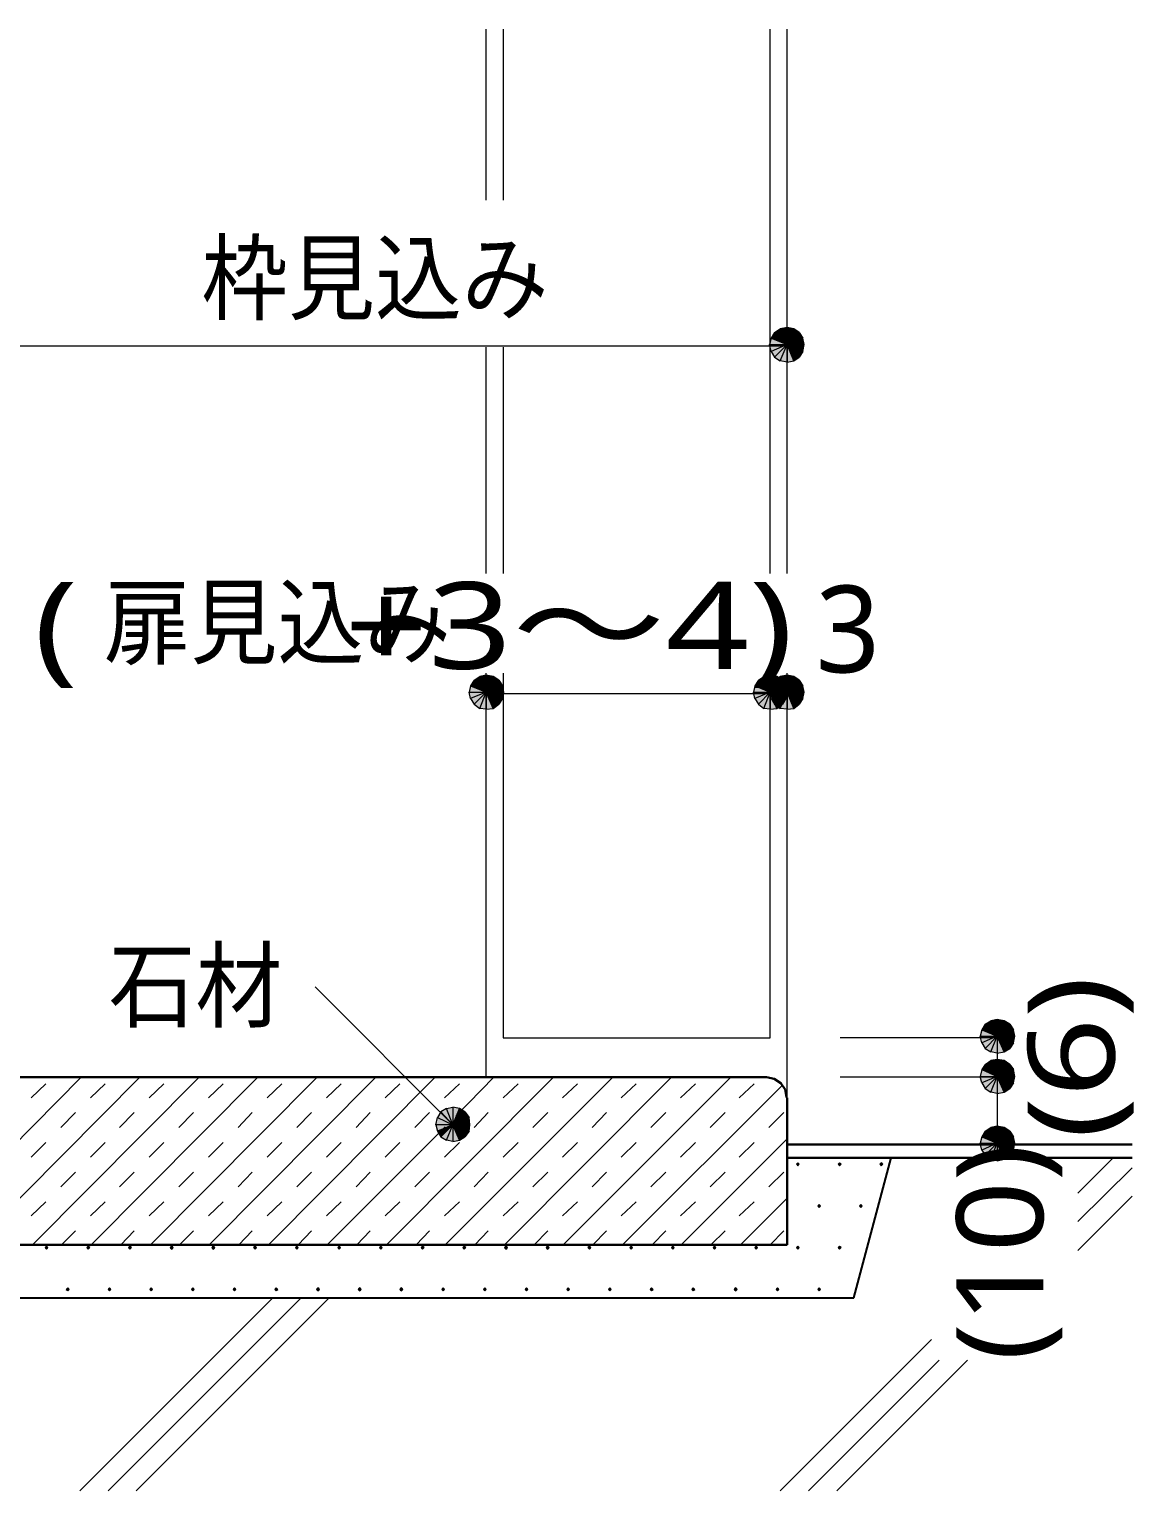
# Model space of a CAD drawing. Header units: millimetres. Extents: x 0 to 420, y 0 to 297.
# Drawn here: x 234.14 to 267.21, y 86.8 to 130.58 of the extents above; entities that cross this region are included whole.
import ezdxf
from ezdxf.enums import TextEntityAlignment as Align

# ---------------------------------------------------------------- set-up
doc = ezdxf.new("R2010")
doc.units = ezdxf.units.MM
doc.styles.add('kst32b', font='NotoSansJP-Variable.ttf')

msp = doc.modelspace()

# ---------------------------------------------------------------- hatches: boundary and pattern name
h = msp.add_hatch(color=7)
h.paths.add_polyline_path([(256.35, 121.327), (256.307, 121.137), (256.836, 121.137), (256.35, 121.327)])
h.paths.add_polyline_path([(256.307, 121.137), (256.836, 121.137), (256.35, 120.925), (256.307, 121.137)])
h.paths.add_polyline_path([(256.836, 121.137), (256.35, 120.925), (256.455, 120.756), (256.836, 121.137)])
h = msp.add_hatch(color=7)
h.paths.add_polyline_path([(256.836, 121.645), (256.625, 121.602), (256.836, 121.137), (256.836, 121.645)])
h.paths.add_polyline_path([(256.625, 121.602), (256.836, 121.137), (256.455, 121.497), (256.625, 121.602)])
h.paths.add_polyline_path([(256.836, 121.137), (256.455, 121.497), (256.35, 121.327), (256.836, 121.137)])
for points in [[(257.027, 121.602), (256.836, 121.645), (256.836, 121.137), (257.027, 121.602)], [(248.031, 111.188), (247.819, 111.231), (247.819, 110.723), (248.031, 111.188)], [(256.519, 111.188), (256.328, 111.231), (256.328, 110.723), (256.519, 111.188)], [(257.027, 111.188), (256.836, 111.231), (256.836, 110.723), (257.027, 111.188)], [(263.335, 100.88), (263.123, 100.923), (263.123, 100.415), (263.335, 100.88)], [(263.335, 99.695), (263.123, 99.716), (263.123, 99.208), (263.335, 99.695)], [(246.359, 97.578), (246.465, 97.409), (246.825, 97.769), (246.359, 97.578)], [(263.335, 97.684), (263.123, 97.727), (263.123, 97.218), (263.335, 97.684)], [(257.154, 96.626), (257.133, 96.605), (257.112, 96.584), (257.133, 96.562), (257.154, 96.541), (257.175, 96.562), (257.196, 96.584), (257.175, 96.605), (257.154, 96.626)], [(258.403, 96.626), (258.382, 96.605), (258.36, 96.584), (258.382, 96.562), (258.403, 96.541), (258.424, 96.562), (258.445, 96.584), (258.424, 96.605), (258.403, 96.626)], [(259.652, 96.626), (259.63, 96.605), (259.609, 96.584), (259.63, 96.562), (259.652, 96.541), (259.673, 96.562), (259.694, 96.584), (259.673, 96.605), (259.652, 96.626)], [(257.789, 95.377), (257.768, 95.356), (257.746, 95.335), (257.768, 95.313), (257.789, 95.292), (257.81, 95.313), (257.831, 95.335), (257.81, 95.356), (257.789, 95.377)], [(259.038, 95.377), (259.016, 95.356), (258.995, 95.335), (259.016, 95.313), (259.038, 95.292), (259.059, 95.313), (259.08, 95.335), (259.059, 95.356), (259.038, 95.377)], [(234.654, 94.128), (234.633, 94.107), (234.611, 94.086), (234.633, 94.065), (234.654, 94.043), (234.675, 94.065), (234.696, 94.086), (234.675, 94.107), (234.654, 94.128)], [(235.903, 94.128), (235.881, 94.107), (235.86, 94.086), (235.881, 94.065), (235.903, 94.043), (235.924, 94.065), (235.945, 94.086), (235.924, 94.107), (235.903, 94.128)], [(237.151, 94.128), (237.13, 94.107), (237.109, 94.086), (237.13, 94.065), (237.151, 94.043), (237.172, 94.065), (237.194, 94.086), (237.172, 94.107), (237.151, 94.128)], [(238.4, 94.128), (238.379, 94.107), (238.358, 94.086), (238.379, 94.065), (238.4, 94.043), (238.421, 94.065), (238.443, 94.086), (238.421, 94.107), (238.4, 94.128)], [(239.649, 94.128), (239.628, 94.107), (239.607, 94.086), (239.628, 94.065), (239.649, 94.043), (239.67, 94.065), (239.691, 94.086), (239.67, 94.107), (239.649, 94.128)], [(240.898, 94.128), (240.877, 94.107), (240.855, 94.086), (240.877, 94.065), (240.898, 94.043), (240.919, 94.065), (240.94, 94.086), (240.919, 94.107), (240.898, 94.128)], [(242.147, 94.128), (242.125, 94.107), (242.104, 94.086), (242.125, 94.065), (242.147, 94.043), (242.168, 94.065), (242.189, 94.086), (242.168, 94.107), (242.147, 94.128)], [(243.417, 94.128), (243.396, 94.107), (243.374, 94.086), (243.396, 94.065), (243.417, 94.043), (243.438, 94.065), (243.459, 94.086), (243.438, 94.107), (243.417, 94.128)], [(244.666, 94.128), (244.644, 94.107), (244.623, 94.086), (244.644, 94.065), (244.666, 94.043), (244.687, 94.065), (244.708, 94.086), (244.687, 94.107), (244.666, 94.128)], [(245.914, 94.128), (245.893, 94.107), (245.872, 94.086), (245.893, 94.065), (245.914, 94.043), (245.936, 94.065), (245.957, 94.086), (245.936, 94.107), (245.914, 94.128)], [(247.163, 94.128), (247.142, 94.107), (247.121, 94.086), (247.142, 94.065), (247.163, 94.043), (247.184, 94.065), (247.205, 94.086), (247.184, 94.107), (247.163, 94.128)], [(248.412, 94.128), (248.391, 94.107), (248.37, 94.086), (248.391, 94.065), (248.412, 94.043), (248.433, 94.065), (248.454, 94.086), (248.433, 94.107), (248.412, 94.128)], [(249.661, 94.128), (249.64, 94.107), (249.619, 94.086), (249.64, 94.065), (249.661, 94.043), (249.682, 94.065), (249.703, 94.086), (249.682, 94.107), (249.661, 94.128)], [(250.91, 94.128), (250.889, 94.107), (250.867, 94.086), (250.889, 94.065), (250.91, 94.043), (250.931, 94.065), (250.952, 94.086), (250.931, 94.107), (250.91, 94.128)], [(252.159, 94.128), (252.137, 94.107), (252.116, 94.086), (252.137, 94.065), (252.159, 94.043), (252.18, 94.065), (252.201, 94.086), (252.18, 94.107), (252.159, 94.128)], [(253.407, 94.128), (253.386, 94.107), (253.365, 94.086), (253.386, 94.065), (253.407, 94.043), (253.429, 94.065), (253.45, 94.086), (253.429, 94.107), (253.407, 94.128)], [(254.656, 94.128), (254.635, 94.107), (254.614, 94.086), (254.635, 94.065), (254.656, 94.043), (254.677, 94.065), (254.698, 94.086), (254.677, 94.107), (254.656, 94.128)], [(255.905, 94.128), (255.884, 94.107), (255.863, 94.086), (255.884, 94.065), (255.905, 94.043), (255.926, 94.065), (255.947, 94.086), (255.926, 94.107), (255.905, 94.128)], [(257.154, 94.128), (257.133, 94.107), (257.112, 94.086), (257.133, 94.065), (257.154, 94.043), (257.175, 94.065), (257.196, 94.086), (257.175, 94.107), (257.154, 94.128)], [(258.403, 94.128), (258.382, 94.107), (258.36, 94.086), (258.382, 94.065), (258.403, 94.043), (258.424, 94.065), (258.445, 94.086), (258.424, 94.107), (258.403, 94.128)], [(235.289, 92.879), (235.268, 92.858), (235.246, 92.837), (235.268, 92.816), (235.289, 92.795), (235.31, 92.816), (235.331, 92.837), (235.31, 92.858), (235.289, 92.879)], [(236.537, 92.879), (236.516, 92.858), (236.495, 92.837), (236.516, 92.816), (236.537, 92.795), (236.559, 92.816), (236.58, 92.837), (236.559, 92.858), (236.537, 92.879)], [(237.786, 92.879), (237.765, 92.858), (237.744, 92.837), (237.765, 92.816), (237.786, 92.795), (237.808, 92.816), (237.829, 92.837), (237.808, 92.858), (237.786, 92.879)], [(239.035, 92.879), (239.014, 92.858), (238.993, 92.837), (239.014, 92.816), (239.035, 92.795), (239.056, 92.816), (239.078, 92.837), (239.056, 92.858), (239.035, 92.879)], [(240.284, 92.879), (240.263, 92.858), (240.242, 92.837), (240.263, 92.816), (240.284, 92.795), (240.305, 92.816), (240.326, 92.837), (240.305, 92.858), (240.284, 92.879)], [(241.533, 92.879), (241.512, 92.858), (241.491, 92.837), (241.512, 92.816), (241.533, 92.795), (241.554, 92.816), (241.575, 92.837), (241.554, 92.858), (241.533, 92.879)], [(242.782, 92.879), (242.761, 92.858), (242.739, 92.837), (242.761, 92.816), (242.782, 92.795), (242.803, 92.816), (242.824, 92.837), (242.803, 92.858), (242.782, 92.879)], [(244.03, 92.879), (244.009, 92.858), (243.988, 92.837), (244.009, 92.816), (244.03, 92.795), (244.052, 92.816), (244.073, 92.837), (244.052, 92.858), (244.03, 92.879)], [(245.279, 92.879), (245.258, 92.858), (245.237, 92.837), (245.258, 92.816), (245.279, 92.795), (245.3, 92.816), (245.322, 92.837), (245.3, 92.858), (245.279, 92.879)], [(246.528, 92.879), (246.507, 92.858), (246.486, 92.837), (246.507, 92.816), (246.528, 92.795), (246.549, 92.816), (246.571, 92.837), (246.549, 92.858), (246.528, 92.879)], [(247.777, 92.879), (247.756, 92.858), (247.735, 92.837), (247.756, 92.816), (247.777, 92.795), (247.798, 92.816), (247.819, 92.837), (247.798, 92.858), (247.777, 92.879)], [(249.026, 92.879), (249.005, 92.858), (248.984, 92.837), (249.005, 92.816), (249.026, 92.795), (249.047, 92.816), (249.068, 92.837), (249.047, 92.858), (249.026, 92.879)], [(250.275, 92.879), (250.254, 92.858), (250.232, 92.837), (250.254, 92.816), (250.275, 92.795), (250.296, 92.816), (250.317, 92.837), (250.296, 92.858), (250.275, 92.879)], [(251.523, 92.879), (251.502, 92.858), (251.481, 92.837), (251.502, 92.816), (251.523, 92.795), (251.545, 92.816), (251.566, 92.837), (251.545, 92.858), (251.523, 92.879)], [(252.772, 92.879), (252.751, 92.858), (252.73, 92.837), (252.751, 92.816), (252.772, 92.795), (252.794, 92.816), (252.815, 92.837), (252.794, 92.858), (252.772, 92.879)], [(254.021, 92.879), (254, 92.858), (253.979, 92.837), (254, 92.816), (254.021, 92.795), (254.042, 92.816), (254.064, 92.837), (254.042, 92.858), (254.021, 92.879)], [(255.291, 92.879), (255.27, 92.858), (255.249, 92.837), (255.27, 92.816), (255.291, 92.795), (255.312, 92.816), (255.334, 92.837), (255.312, 92.858), (255.291, 92.879)], [(256.54, 92.879), (256.519, 92.858), (256.498, 92.837), (256.519, 92.816), (256.54, 92.795), (256.561, 92.816), (256.582, 92.837), (256.561, 92.858), (256.54, 92.879)], [(257.789, 92.879), (257.768, 92.858), (257.746, 92.837), (257.768, 92.816), (257.789, 92.795), (257.81, 92.816), (257.831, 92.837), (257.81, 92.858), (257.789, 92.879)]]:
    msp.add_hatch(color=7).paths.add_polyline_path(points)
h = msp.add_hatch(color=7)
h.paths.add_polyline_path([(257.344, 121.137), (257.302, 121.327), (256.836, 121.137), (257.344, 121.137)])
h.paths.add_polyline_path([(257.302, 121.327), (256.836, 121.137), (257.196, 121.497), (257.302, 121.327)])
h.paths.add_polyline_path([(256.836, 121.137), (257.196, 121.497), (257.027, 121.602), (256.836, 121.137)])
h = msp.add_hatch(color=7)
h.paths.add_polyline_path([(256.455, 120.756), (256.625, 120.65), (256.836, 121.137), (256.455, 120.756)])
h.paths.add_polyline_path([(256.625, 120.65), (256.836, 121.137), (256.836, 120.608), (256.625, 120.65)])
h.paths.add_polyline_path([(256.836, 121.137), (256.836, 120.608), (257.027, 120.65), (256.836, 121.137)])
h = msp.add_hatch(color=7)
h.paths.add_polyline_path([(257.027, 120.65), (257.196, 120.756), (256.836, 121.137), (257.027, 120.65)])
h.paths.add_polyline_path([(257.196, 120.756), (256.836, 121.137), (257.302, 120.925), (257.196, 120.756)])
h.paths.add_polyline_path([(256.836, 121.137), (257.302, 120.925), (257.344, 121.137), (256.836, 121.137)])
h = msp.add_hatch(color=7)
h.paths.add_polyline_path([(247.819, 111.231), (247.629, 111.188), (247.819, 110.723), (247.819, 111.231)])
h.paths.add_polyline_path([(247.629, 111.188), (247.819, 110.723), (247.46, 111.083), (247.629, 111.188)])
h.paths.add_polyline_path([(247.819, 110.723), (247.46, 111.083), (247.354, 110.913), (247.819, 110.723)])
h = msp.add_hatch(color=7)
h.paths.add_polyline_path([(248.348, 110.723), (248.306, 110.913), (247.819, 110.723), (248.348, 110.723)])
h.paths.add_polyline_path([(248.306, 110.913), (247.819, 110.723), (248.2, 111.083), (248.306, 110.913)])
h.paths.add_polyline_path([(247.819, 110.723), (248.2, 111.083), (248.031, 111.188), (247.819, 110.723)])
h = msp.add_hatch(color=7)
h.paths.add_polyline_path([(256.328, 111.231), (256.138, 111.188), (256.328, 110.723), (256.328, 111.231)])
h.paths.add_polyline_path([(256.138, 111.188), (256.328, 110.723), (255.969, 111.083), (256.138, 111.188)])
h.paths.add_polyline_path([(256.328, 110.723), (255.969, 111.083), (255.863, 110.913), (256.328, 110.723)])
h = msp.add_hatch(color=7)
h.paths.add_polyline_path([(256.836, 110.723), (256.794, 110.913), (256.328, 110.723), (256.836, 110.723)])
h.paths.add_polyline_path([(256.794, 110.913), (256.328, 110.723), (256.688, 111.083), (256.794, 110.913)])
h.paths.add_polyline_path([(256.328, 110.723), (256.688, 111.083), (256.519, 111.188), (256.328, 110.723)])
h = msp.add_hatch(color=7)
h.paths.add_polyline_path([(256.836, 111.231), (256.625, 111.188), (256.836, 110.723), (256.836, 111.231)])
h.paths.add_polyline_path([(256.625, 111.188), (256.836, 110.723), (256.455, 111.083), (256.625, 111.188)])
h.paths.add_polyline_path([(256.836, 110.723), (256.455, 111.083), (256.35, 110.913), (256.836, 110.723)])
h = msp.add_hatch(color=7)
h.paths.add_polyline_path([(257.344, 110.723), (257.302, 110.913), (256.836, 110.723), (257.344, 110.723)])
h.paths.add_polyline_path([(257.302, 110.913), (256.836, 110.723), (257.196, 111.083), (257.302, 110.913)])
h.paths.add_polyline_path([(256.836, 110.723), (257.196, 111.083), (257.027, 111.188), (256.836, 110.723)])
h = msp.add_hatch(color=7)
h.paths.add_polyline_path([(247.354, 110.913), (247.311, 110.723), (247.819, 110.723), (247.354, 110.913)])
h.paths.add_polyline_path([(247.311, 110.723), (247.819, 110.723), (247.354, 110.532), (247.311, 110.723)])
h.paths.add_polyline_path([(247.819, 110.723), (247.354, 110.532), (247.46, 110.363), (247.819, 110.723)])
h = msp.add_hatch(color=7)
h.paths.add_polyline_path([(255.863, 110.913), (255.82, 110.723), (256.328, 110.723), (255.863, 110.913)])
h.paths.add_polyline_path([(255.82, 110.723), (256.328, 110.723), (255.863, 110.532), (255.82, 110.723)])
h.paths.add_polyline_path([(256.328, 110.723), (255.863, 110.532), (255.969, 110.363), (256.328, 110.723)])
h = msp.add_hatch(color=7)
h.paths.add_polyline_path([(256.35, 110.913), (256.307, 110.723), (256.836, 110.723), (256.35, 110.913)])
h.paths.add_polyline_path([(256.307, 110.723), (256.836, 110.723), (256.35, 110.532), (256.307, 110.723)])
h.paths.add_polyline_path([(256.836, 110.723), (256.35, 110.532), (256.455, 110.363), (256.836, 110.723)])
h = msp.add_hatch(color=7)
h.paths.add_polyline_path([(247.46, 110.363), (247.629, 110.236), (247.819, 110.723), (247.46, 110.363)])
h.paths.add_polyline_path([(247.629, 110.236), (247.819, 110.723), (247.819, 110.215), (247.629, 110.236)])
h.paths.add_polyline_path([(247.819, 110.723), (247.819, 110.215), (248.031, 110.236), (247.819, 110.723)])
h = msp.add_hatch(color=7)
h.paths.add_polyline_path([(248.031, 110.236), (248.2, 110.363), (247.819, 110.723), (248.031, 110.236)])
h.paths.add_polyline_path([(248.2, 110.363), (247.819, 110.723), (248.306, 110.532), (248.2, 110.363)])
h.paths.add_polyline_path([(247.819, 110.723), (248.306, 110.532), (248.348, 110.723), (247.819, 110.723)])
h = msp.add_hatch(color=7)
h.paths.add_polyline_path([(255.969, 110.363), (256.138, 110.236), (256.328, 110.723), (255.969, 110.363)])
h.paths.add_polyline_path([(256.138, 110.236), (256.328, 110.723), (256.328, 110.215), (256.138, 110.236)])
h.paths.add_polyline_path([(256.328, 110.723), (256.328, 110.215), (256.519, 110.236), (256.328, 110.723)])
h = msp.add_hatch(color=7)
h.paths.add_polyline_path([(256.519, 110.236), (256.688, 110.363), (256.328, 110.723), (256.519, 110.236)])
h.paths.add_polyline_path([(256.688, 110.363), (256.328, 110.723), (256.794, 110.532), (256.688, 110.363)])
h.paths.add_polyline_path([(256.328, 110.723), (256.794, 110.532), (256.836, 110.723), (256.328, 110.723)])
h = msp.add_hatch(color=7)
h.paths.add_polyline_path([(256.455, 110.363), (256.625, 110.236), (256.836, 110.723), (256.455, 110.363)])
h.paths.add_polyline_path([(256.625, 110.236), (256.836, 110.723), (256.836, 110.215), (256.625, 110.236)])
h.paths.add_polyline_path([(256.836, 110.723), (256.836, 110.215), (257.027, 110.236), (256.836, 110.723)])
h = msp.add_hatch(color=7)
h.paths.add_polyline_path([(257.027, 110.236), (257.196, 110.363), (256.836, 110.723), (257.027, 110.236)])
h.paths.add_polyline_path([(257.196, 110.363), (256.836, 110.723), (257.302, 110.532), (257.196, 110.363)])
h.paths.add_polyline_path([(256.836, 110.723), (257.302, 110.532), (257.344, 110.723), (256.836, 110.723)])
h = msp.add_hatch(color=7)
h.paths.add_polyline_path([(263.123, 100.923), (262.932, 100.88), (263.123, 100.415), (263.123, 100.923)])
h.paths.add_polyline_path([(262.932, 100.88), (263.123, 100.415), (262.763, 100.775), (262.932, 100.88)])
h.paths.add_polyline_path([(263.123, 100.415), (262.763, 100.775), (262.657, 100.605), (263.123, 100.415)])
h = msp.add_hatch(color=7)
h.paths.add_polyline_path([(263.652, 100.415), (263.61, 100.605), (263.123, 100.415), (263.652, 100.415)])
h.paths.add_polyline_path([(263.61, 100.605), (263.123, 100.415), (263.504, 100.775), (263.61, 100.605)])
h.paths.add_polyline_path([(263.123, 100.415), (263.504, 100.775), (263.335, 100.88), (263.123, 100.415)])
h = msp.add_hatch(color=7)
h.paths.add_polyline_path([(262.657, 100.605), (262.615, 100.415), (263.123, 100.415), (262.657, 100.605)])
h.paths.add_polyline_path([(262.615, 100.415), (263.123, 100.415), (262.657, 100.224), (262.615, 100.415)])
h.paths.add_polyline_path([(263.123, 100.415), (262.657, 100.224), (262.763, 100.055), (263.123, 100.415)])
h = msp.add_hatch(color=7)
h.paths.add_polyline_path([(262.763, 100.055), (262.932, 99.949), (263.123, 100.415), (262.763, 100.055)])
h.paths.add_polyline_path([(262.932, 99.949), (263.123, 100.415), (263.123, 99.907), (262.932, 99.949)])
h.paths.add_polyline_path([(263.123, 100.415), (263.123, 99.907), (263.335, 99.949), (263.123, 100.415)])
h = msp.add_hatch(color=7)
h.paths.add_polyline_path([(263.335, 99.949), (263.504, 100.055), (263.123, 100.415), (263.335, 99.949)])
h.paths.add_polyline_path([(263.504, 100.055), (263.123, 100.415), (263.61, 100.224), (263.504, 100.055)])
h.paths.add_polyline_path([(263.123, 100.415), (263.61, 100.224), (263.652, 100.415), (263.123, 100.415)])
h = msp.add_hatch(color=7)
h.paths.add_polyline_path([(262.657, 99.42), (262.615, 99.208), (263.123, 99.208), (262.657, 99.42)])
h.paths.add_polyline_path([(262.615, 99.208), (263.123, 99.208), (262.657, 99.018), (262.615, 99.208)])
h.paths.add_polyline_path([(263.123, 99.208), (262.657, 99.018), (262.763, 98.848), (263.123, 99.208)])
h = msp.add_hatch(color=7)
h.paths.add_polyline_path([(263.123, 99.716), (262.932, 99.695), (263.123, 99.208), (263.123, 99.716)])
h.paths.add_polyline_path([(262.932, 99.695), (263.123, 99.208), (262.763, 99.568), (262.932, 99.695)])
h.paths.add_polyline_path([(263.123, 99.208), (262.763, 99.568), (262.657, 99.42), (263.123, 99.208)])
h = msp.add_hatch(color=7)
h.paths.add_polyline_path([(263.652, 99.208), (263.61, 99.42), (263.123, 99.208), (263.652, 99.208)])
h.paths.add_polyline_path([(263.61, 99.42), (263.123, 99.208), (263.504, 99.568), (263.61, 99.42)])
h.paths.add_polyline_path([(263.123, 99.208), (263.504, 99.568), (263.335, 99.695), (263.123, 99.208)])
h = msp.add_hatch(color=7)
h.paths.add_polyline_path([(262.763, 98.848), (262.932, 98.743), (263.123, 99.208), (262.763, 98.848)])
h.paths.add_polyline_path([(262.932, 98.743), (263.123, 99.208), (263.123, 98.7), (262.932, 98.743)])
h.paths.add_polyline_path([(263.123, 99.208), (263.123, 98.7), (263.335, 98.743), (263.123, 99.208)])
h = msp.add_hatch(color=7)
h.paths.add_polyline_path([(263.335, 98.743), (263.504, 98.848), (263.123, 99.208), (263.335, 98.743)])
h.paths.add_polyline_path([(263.504, 98.848), (263.123, 99.208), (263.61, 99.018), (263.504, 98.848)])
h.paths.add_polyline_path([(263.123, 99.208), (263.61, 99.018), (263.652, 99.208), (263.123, 99.208)])
h = msp.add_hatch(color=7)
h.paths.add_polyline_path([(246.465, 98.15), (246.359, 97.98), (246.825, 97.769), (246.465, 98.15)])
h.paths.add_polyline_path([(246.359, 97.98), (246.825, 97.769), (246.316, 97.769), (246.359, 97.98)])
h.paths.add_polyline_path([(246.825, 97.769), (246.316, 97.769), (246.359, 97.578), (246.825, 97.769)])
h = msp.add_hatch(color=7)
h.paths.add_polyline_path([(247.015, 98.256), (246.825, 98.298), (246.825, 97.769), (247.015, 98.256)])
h.paths.add_polyline_path([(246.825, 98.298), (246.825, 97.769), (246.634, 98.256), (246.825, 98.298)])
h.paths.add_polyline_path([(246.825, 97.769), (246.634, 98.256), (246.465, 98.15), (246.825, 97.769)])
h = msp.add_hatch(color=7)
h.paths.add_polyline_path([(247.332, 97.769), (247.311, 97.98), (246.825, 97.769), (247.332, 97.769)])
h.paths.add_polyline_path([(247.311, 97.98), (246.825, 97.769), (247.184, 98.15), (247.311, 97.98)])
h.paths.add_polyline_path([(246.825, 97.769), (247.184, 98.15), (247.015, 98.256), (246.825, 97.769)])
h = msp.add_hatch(color=7)
h.paths.add_polyline_path([(246.465, 97.409), (246.634, 97.303), (246.825, 97.769), (246.465, 97.409)])
h.paths.add_polyline_path([(246.634, 97.303), (246.825, 97.769), (246.825, 97.261), (246.634, 97.303)])
h.paths.add_polyline_path([(246.825, 97.769), (246.825, 97.261), (247.015, 97.303), (246.825, 97.769)])
h = msp.add_hatch(color=7)
h.paths.add_polyline_path([(247.015, 97.303), (247.184, 97.409), (246.825, 97.769), (247.015, 97.303)])
h.paths.add_polyline_path([(247.184, 97.409), (246.825, 97.769), (247.311, 97.578), (247.184, 97.409)])
h.paths.add_polyline_path([(246.825, 97.769), (247.311, 97.578), (247.332, 97.769), (246.825, 97.769)])
h = msp.add_hatch(color=7)
h.paths.add_polyline_path([(263.123, 97.727), (262.932, 97.684), (263.123, 97.218), (263.123, 97.727)])
h.paths.add_polyline_path([(262.932, 97.684), (263.123, 97.218), (262.763, 97.578), (262.932, 97.684)])
h.paths.add_polyline_path([(263.123, 97.218), (262.763, 97.578), (262.657, 97.409), (263.123, 97.218)])
h = msp.add_hatch(color=7)
h.paths.add_polyline_path([(263.652, 97.218), (263.61, 97.409), (263.123, 97.218), (263.652, 97.218)])
h.paths.add_polyline_path([(263.61, 97.409), (263.123, 97.218), (263.504, 97.578), (263.61, 97.409)])
h.paths.add_polyline_path([(263.123, 97.218), (263.504, 97.578), (263.335, 97.684), (263.123, 97.218)])
h = msp.add_hatch(color=7)
h.paths.add_polyline_path([(262.657, 97.409), (262.615, 97.218), (263.123, 97.218), (262.657, 97.409)])
h.paths.add_polyline_path([(262.615, 97.218), (263.123, 97.218), (262.657, 97.007), (262.615, 97.218)])
h.paths.add_polyline_path([(263.123, 97.218), (262.657, 97.007), (262.763, 96.859), (263.123, 97.218)])
h = msp.add_hatch(color=7)
h.paths.add_polyline_path([(262.763, 96.859), (262.932, 96.732), (263.123, 97.218), (262.763, 96.859)])
h.paths.add_polyline_path([(262.932, 96.732), (263.123, 97.218), (263.123, 96.689), (262.932, 96.732)])
h.paths.add_polyline_path([(263.123, 97.218), (263.123, 96.689), (263.335, 96.732), (263.123, 97.218)])
h = msp.add_hatch(color=7)
h.paths.add_polyline_path([(263.335, 96.732), (263.504, 96.859), (263.123, 97.218), (263.335, 96.732)])
h.paths.add_polyline_path([(263.504, 96.859), (263.123, 97.218), (263.61, 97.007), (263.504, 96.859)])
h.paths.add_polyline_path([(263.123, 97.218), (263.61, 97.007), (263.652, 97.218), (263.123, 97.218)])

# ---------------------------------------------------------------- linework, layer by layer
at = {"lineweight": 13}
for points in [[(247.819, 125.455), (247.819, 130.577)], [(248.327, 130.577), (248.327, 125.455)], [(256.328, 114.279), (256.328, 130.577)], [(256.836, 114.279), (256.836, 130.577)], [(232.833, 121.094), (256.836, 121.094)], [(247.819, 114.279), (247.819, 121.052)], [(248.327, 121.052), (248.327, 114.279)], [(247.819, 99.187), (247.819, 111.294)], [(248.327, 111.294), (248.327, 100.372)], [(256.328, 100.372), (256.328, 111.294)], [(256.836, 98.573), (256.836, 111.294)], [(247.819, 110.68), (256.836, 110.68)], [(246.825, 97.769), (242.697, 101.896)], [(248.327, 100.372), (256.328, 100.372)], [(263.123, 100.372), (258.424, 100.372)], [(263.123, 100.372), (263.123, 99.187), (263.123, 97.176)], [(232.833, 96.308), (235.691, 99.187)], [(232.833, 94.552), (237.448, 99.187)], [(234.188, 98.573), (234.633, 98.996)], [(234.23, 94.171), (239.226, 99.187)], [(235.966, 98.573), (236.411, 98.996)], [(235.987, 94.171), (240.982, 99.187)], [(237.723, 98.573), (238.167, 98.996)], [(237.765, 94.171), (242.761, 99.187)], [(239.501, 98.573), (239.945, 98.996)], [(239.522, 94.171), (244.517, 99.187)], [(241.258, 98.573), (241.702, 98.996)], [(241.3, 94.171), (246.295, 99.187)], [(243.036, 98.573), (243.48, 98.996)], [(244.793, 98.573), (245.237, 98.996)], [(244.835, 94.171), (249.83, 99.187)], [(246.571, 98.573), (247.015, 98.996)], [(246.592, 94.171), (251.608, 99.187)], [(246.909, 98.023), (248.052, 99.187)], [(248.327, 98.573), (248.772, 98.996)], [(248.37, 94.171), (253.365, 99.187)], [(250.105, 98.573), (250.55, 98.996)], [(250.127, 94.171), (255.143, 99.187)], [(251.862, 98.573), (252.307, 98.996)], [(251.904, 94.171), (256.688, 98.954)], [(253.64, 98.573), (254.085, 98.996)], [(255.397, 98.573), (255.841, 98.996)], [(263.123, 99.187), (258.424, 99.187)], [(235.077, 97.684), (235.521, 98.129)], [(236.834, 97.684), (237.278, 98.129)], [(238.612, 97.684), (239.056, 98.129)], [(240.39, 97.684), (240.813, 98.129)], [(242.147, 97.684), (242.591, 98.129)], [(243.925, 97.684), (244.348, 98.129)], [(245.682, 97.684), (246.126, 98.129)], [(247.46, 97.684), (247.883, 98.129)], [(249.216, 97.684), (249.661, 98.129)], [(250.994, 97.684), (251.418, 98.129)], [(252.751, 97.684), (253.196, 98.129)], [(254.529, 97.684), (254.974, 98.129)], [(256.286, 97.684), (256.73, 98.129)], [(243.057, 94.171), (246.592, 97.705)], [(234.188, 96.795), (234.633, 97.24)], [(235.966, 96.795), (236.411, 97.24)], [(237.723, 96.795), (238.167, 97.24)], [(239.501, 96.795), (239.945, 97.24)], [(241.258, 96.795), (241.702, 97.24)], [(243.036, 96.795), (243.48, 97.24)], [(244.793, 96.795), (245.237, 97.24)], [(246.571, 96.795), (247.015, 97.24)], [(248.327, 96.795), (248.772, 97.24)], [(250.105, 96.795), (250.55, 97.24)], [(251.862, 96.795), (252.307, 97.24)], [(253.64, 96.795), (254.085, 97.24)], [(253.661, 94.171), (256.836, 97.346)], [(255.397, 96.795), (255.841, 97.24)], [(266.594, 96.774), (265.536, 95.716)], [(235.077, 95.906), (235.521, 96.351)], [(236.834, 95.906), (237.278, 96.351)], [(238.612, 95.906), (239.056, 96.351)], [(240.39, 95.906), (240.813, 96.351)], [(242.147, 95.906), (242.591, 96.351)], [(243.925, 95.906), (244.348, 96.351)], [(245.682, 95.906), (246.126, 96.351)], [(247.46, 95.906), (247.883, 96.351)], [(249.216, 95.906), (249.661, 96.351)], [(250.994, 95.906), (251.418, 96.351)], [(252.751, 95.906), (253.196, 96.351)], [(254.529, 95.906), (254.974, 96.351)], [(256.286, 95.906), (256.73, 96.351)], [(267.166, 96.478), (265.536, 94.869)], [(234.188, 95.038), (234.633, 95.462)], [(235.966, 95.038), (236.411, 95.462)], [(237.723, 95.038), (238.167, 95.462)], [(239.501, 95.038), (239.945, 95.462)], [(241.258, 95.038), (241.702, 95.462)], [(243.036, 95.038), (243.48, 95.462)], [(244.793, 95.038), (245.237, 95.462)], [(246.571, 95.038), (247.015, 95.462)], [(248.327, 95.038), (248.772, 95.462)], [(250.105, 95.038), (250.55, 95.462)], [(251.862, 95.038), (252.307, 95.462)], [(253.64, 95.038), (254.085, 95.462)], [(255.397, 95.038), (255.841, 95.462)], [(255.439, 94.171), (256.836, 95.568)], [(267.166, 95.631), (265.536, 94.001)], [(235.098, 94.171), (235.521, 94.594)], [(236.876, 94.171), (237.278, 94.594)], [(238.633, 94.171), (239.056, 94.594)], [(240.411, 94.171), (240.813, 94.594)], [(242.189, 94.171), (242.591, 94.594)], [(243.946, 94.171), (244.348, 94.594)], [(245.724, 94.171), (246.126, 94.594)], [(247.481, 94.171), (247.883, 94.594)], [(249.259, 94.171), (249.661, 94.594)], [(251.016, 94.171), (251.418, 94.594)], [(252.794, 94.171), (253.196, 94.594)], [(254.55, 94.171), (254.974, 94.594)], [(256.328, 94.171), (256.73, 94.594)], [(241.427, 92.583), (235.649, 86.804)], [(242.274, 92.583), (236.495, 86.804)], [(243.12, 92.583), (237.342, 86.804)], [(261.154, 91.334), (256.625, 86.804)], [(261.387, 90.72), (257.471, 86.804)], [(262.234, 90.72), (258.318, 86.804)]]:
    msp.add_lwpolyline(points, dxfattribs=at)
at = {"lineweight": 0}
for points in [[(256.35, 121.327), (256.307, 121.137), (256.836, 121.137)], [(256.836, 121.137), (256.455, 121.497), (256.35, 121.327)], [(256.625, 121.602), (256.836, 121.137), (256.455, 121.497)], [(256.836, 121.645), (256.625, 121.602), (256.836, 121.137)], [(257.027, 121.602), (256.836, 121.645), (256.836, 121.137)], [(256.836, 121.137), (257.196, 121.497), (257.027, 121.602)], [(257.302, 121.327), (256.836, 121.137), (257.196, 121.497)], [(257.344, 121.137), (257.302, 121.327), (256.836, 121.137)], [(256.307, 121.137), (256.836, 121.137), (256.35, 120.925)], [(256.836, 121.137), (256.35, 120.925), (256.455, 120.756)], [(256.455, 120.756), (256.625, 120.65), (256.836, 121.137)], [(256.625, 120.65), (256.836, 121.137), (256.836, 120.608)], [(256.836, 121.137), (256.836, 120.608), (257.027, 120.65)], [(257.027, 120.65), (257.196, 120.756), (256.836, 121.137)], [(257.196, 120.756), (256.836, 121.137), (257.302, 120.925)], [(256.836, 121.137), (257.302, 120.925), (257.344, 121.137)], [(247.629, 111.188), (247.819, 110.723), (247.46, 111.083)], [(247.819, 111.231), (247.629, 111.188), (247.819, 110.723)], [(248.031, 111.188), (247.819, 111.231), (247.819, 110.723)], [(247.819, 110.723), (248.2, 111.083), (248.031, 111.188)], [(256.138, 111.188), (256.328, 110.723), (255.969, 111.083)], [(256.328, 111.231), (256.138, 111.188), (256.328, 110.723)], [(256.519, 111.188), (256.328, 111.231), (256.328, 110.723)], [(256.328, 110.723), (256.688, 111.083), (256.519, 111.188)], [(256.625, 111.188), (256.836, 110.723), (256.455, 111.083)], [(256.836, 111.231), (256.625, 111.188), (256.836, 110.723)], [(257.027, 111.188), (256.836, 111.231), (256.836, 110.723)], [(256.836, 110.723), (257.196, 111.083), (257.027, 111.188)], [(247.354, 110.913), (247.311, 110.723), (247.819, 110.723)], [(247.819, 110.723), (247.46, 111.083), (247.354, 110.913)], [(248.306, 110.913), (247.819, 110.723), (248.2, 111.083)], [(248.348, 110.723), (248.306, 110.913), (247.819, 110.723)], [(255.863, 110.913), (255.82, 110.723), (256.328, 110.723)], [(256.328, 110.723), (255.969, 111.083), (255.863, 110.913)], [(256.35, 110.913), (256.307, 110.723), (256.836, 110.723)], [(256.794, 110.913), (256.328, 110.723), (256.688, 111.083)], [(256.836, 110.723), (256.794, 110.913), (256.328, 110.723)], [(256.836, 110.723), (256.455, 111.083), (256.35, 110.913)], [(257.302, 110.913), (256.836, 110.723), (257.196, 111.083)], [(257.344, 110.723), (257.302, 110.913), (256.836, 110.723)], [(247.311, 110.723), (247.819, 110.723), (247.354, 110.532)], [(247.819, 110.723), (247.354, 110.532), (247.46, 110.363)], [(247.46, 110.363), (247.629, 110.236), (247.819, 110.723)], [(247.629, 110.236), (247.819, 110.723), (247.819, 110.215)], [(247.819, 110.723), (247.819, 110.215), (248.031, 110.236)], [(248.031, 110.236), (248.2, 110.363), (247.819, 110.723)], [(248.2, 110.363), (247.819, 110.723), (248.306, 110.532)], [(247.819, 110.723), (248.306, 110.532), (248.348, 110.723)], [(255.82, 110.723), (256.328, 110.723), (255.863, 110.532)], [(256.328, 110.723), (255.863, 110.532), (255.969, 110.363)], [(255.969, 110.363), (256.138, 110.236), (256.328, 110.723)], [(256.138, 110.236), (256.328, 110.723), (256.328, 110.215)], [(256.307, 110.723), (256.836, 110.723), (256.35, 110.532)], [(256.328, 110.723), (256.328, 110.215), (256.519, 110.236)], [(256.519, 110.236), (256.688, 110.363), (256.328, 110.723)], [(256.688, 110.363), (256.328, 110.723), (256.794, 110.532)], [(256.328, 110.723), (256.794, 110.532), (256.836, 110.723)], [(256.836, 110.723), (256.35, 110.532), (256.455, 110.363)], [(256.455, 110.363), (256.625, 110.236), (256.836, 110.723)], [(256.625, 110.236), (256.836, 110.723), (256.836, 110.215)], [(256.836, 110.723), (256.836, 110.215), (257.027, 110.236)], [(257.027, 110.236), (257.196, 110.363), (256.836, 110.723)], [(257.196, 110.363), (256.836, 110.723), (257.302, 110.532)], [(256.836, 110.723), (257.302, 110.532), (257.344, 110.723)], [(263.123, 100.415), (262.763, 100.775), (262.657, 100.605)], [(262.932, 100.88), (263.123, 100.415), (262.763, 100.775)], [(263.123, 100.923), (262.932, 100.88), (263.123, 100.415)], [(263.335, 100.88), (263.123, 100.923), (263.123, 100.415)], [(263.123, 100.415), (263.504, 100.775), (263.335, 100.88)], [(263.61, 100.605), (263.123, 100.415), (263.504, 100.775)], [(262.657, 100.605), (262.615, 100.415), (263.123, 100.415)], [(262.615, 100.415), (263.123, 100.415), (262.657, 100.224)], [(263.123, 100.415), (262.657, 100.224), (262.763, 100.055)], [(262.763, 100.055), (262.932, 99.949), (263.123, 100.415)], [(262.932, 99.949), (263.123, 100.415), (263.123, 99.907)], [(263.652, 100.415), (263.61, 100.605), (263.123, 100.415)], [(263.123, 100.415), (263.123, 99.907), (263.335, 99.949)], [(263.335, 99.949), (263.504, 100.055), (263.123, 100.415)], [(263.504, 100.055), (263.123, 100.415), (263.61, 100.224)], [(263.123, 100.415), (263.61, 100.224), (263.652, 100.415)], [(262.657, 99.42), (262.615, 99.208), (263.123, 99.208)], [(263.123, 99.208), (262.763, 99.568), (262.657, 99.42)], [(262.932, 99.695), (263.123, 99.208), (262.763, 99.568)], [(263.123, 99.716), (262.932, 99.695), (263.123, 99.208)], [(263.335, 99.695), (263.123, 99.716), (263.123, 99.208)], [(263.123, 99.208), (263.504, 99.568), (263.335, 99.695)], [(263.61, 99.42), (263.123, 99.208), (263.504, 99.568)], [(263.652, 99.208), (263.61, 99.42), (263.123, 99.208)], [(262.615, 99.208), (263.123, 99.208), (262.657, 99.018)], [(263.123, 99.208), (262.657, 99.018), (262.763, 98.848)], [(262.763, 98.848), (262.932, 98.743), (263.123, 99.208)], [(262.932, 98.743), (263.123, 99.208), (263.123, 98.7)], [(263.123, 99.208), (263.123, 98.7), (263.335, 98.743)], [(263.335, 98.743), (263.504, 98.848), (263.123, 99.208)], [(263.504, 98.848), (263.123, 99.208), (263.61, 99.018)], [(263.123, 99.208), (263.61, 99.018), (263.652, 99.208)], [(246.465, 98.15), (246.359, 97.98), (246.825, 97.769)], [(246.825, 97.769), (246.634, 98.256), (246.465, 98.15)], [(246.825, 98.298), (246.825, 97.769), (246.634, 98.256)], [(247.015, 98.256), (246.825, 98.298), (246.825, 97.769)], [(246.825, 97.769), (247.184, 98.15), (247.015, 98.256)], [(247.311, 97.98), (246.825, 97.769), (247.184, 98.15)], [(246.359, 97.98), (246.825, 97.769), (246.316, 97.769)], [(246.825, 97.769), (246.316, 97.769), (246.359, 97.578)], [(246.359, 97.578), (246.465, 97.409), (246.825, 97.769)], [(246.465, 97.409), (246.634, 97.303), (246.825, 97.769)], [(246.634, 97.303), (246.825, 97.769), (246.825, 97.261)], [(247.332, 97.769), (247.311, 97.98), (246.825, 97.769)], [(246.825, 97.769), (246.825, 97.261), (247.015, 97.303)], [(247.015, 97.303), (247.184, 97.409), (246.825, 97.769)], [(247.184, 97.409), (246.825, 97.769), (247.311, 97.578)], [(246.825, 97.769), (247.311, 97.578), (247.332, 97.769)], [(262.932, 97.684), (263.123, 97.218), (262.763, 97.578)], [(263.123, 97.727), (262.932, 97.684), (263.123, 97.218)], [(263.335, 97.684), (263.123, 97.727), (263.123, 97.218)], [(263.123, 97.218), (263.504, 97.578), (263.335, 97.684)], [(262.657, 97.409), (262.615, 97.218), (263.123, 97.218)], [(262.615, 97.218), (263.123, 97.218), (262.657, 97.007)], [(263.123, 97.218), (262.763, 97.578), (262.657, 97.409)], [(263.123, 97.218), (262.657, 97.007), (262.763, 96.859)], [(262.763, 96.859), (262.932, 96.732), (263.123, 97.218)], [(262.932, 96.732), (263.123, 97.218), (263.123, 96.689)], [(263.61, 97.409), (263.123, 97.218), (263.504, 97.578)], [(263.652, 97.218), (263.61, 97.409), (263.123, 97.218)], [(263.123, 97.218), (263.123, 96.689), (263.335, 96.732)], [(263.335, 96.732), (263.504, 96.859), (263.123, 97.218)], [(263.504, 96.859), (263.123, 97.218), (263.61, 97.007)], [(263.123, 97.218), (263.61, 97.007), (263.652, 97.218)], [(257.154, 96.626), (257.133, 96.605), (257.112, 96.584), (257.133, 96.562), (257.154, 96.541), (257.175, 96.562), (257.196, 96.584), (257.175, 96.605)], [(258.403, 96.626), (258.382, 96.605), (258.36, 96.584), (258.382, 96.562), (258.403, 96.541), (258.424, 96.562), (258.445, 96.584), (258.424, 96.605)], [(259.652, 96.626), (259.63, 96.605), (259.609, 96.584), (259.63, 96.562), (259.652, 96.541), (259.673, 96.562), (259.694, 96.584), (259.673, 96.605)], [(257.789, 95.377), (257.768, 95.356), (257.746, 95.335), (257.768, 95.313), (257.789, 95.292), (257.81, 95.313), (257.831, 95.335), (257.81, 95.356)], [(259.038, 95.377), (259.016, 95.356), (258.995, 95.335), (259.016, 95.313), (259.038, 95.292), (259.059, 95.313), (259.08, 95.335), (259.059, 95.356)], [(234.654, 94.128), (234.633, 94.107), (234.611, 94.086), (234.633, 94.065), (234.654, 94.043), (234.675, 94.065), (234.696, 94.086), (234.675, 94.107)], [(235.903, 94.128), (235.881, 94.107), (235.86, 94.086), (235.881, 94.065), (235.903, 94.043), (235.924, 94.065), (235.945, 94.086), (235.924, 94.107)], [(237.151, 94.128), (237.13, 94.107), (237.109, 94.086), (237.13, 94.065), (237.151, 94.043), (237.172, 94.065), (237.194, 94.086), (237.172, 94.107)], [(238.4, 94.128), (238.379, 94.107), (238.358, 94.086), (238.379, 94.065), (238.4, 94.043), (238.421, 94.065), (238.443, 94.086), (238.421, 94.107)], [(239.649, 94.128), (239.628, 94.107), (239.607, 94.086), (239.628, 94.065), (239.649, 94.043), (239.67, 94.065), (239.691, 94.086), (239.67, 94.107)], [(240.898, 94.128), (240.877, 94.107), (240.855, 94.086), (240.877, 94.065), (240.898, 94.043), (240.919, 94.065), (240.94, 94.086), (240.919, 94.107)], [(242.147, 94.128), (242.125, 94.107), (242.104, 94.086), (242.125, 94.065), (242.147, 94.043), (242.168, 94.065), (242.189, 94.086), (242.168, 94.107)], [(243.417, 94.128), (243.396, 94.107), (243.374, 94.086), (243.396, 94.065), (243.417, 94.043), (243.438, 94.065), (243.459, 94.086), (243.438, 94.107)], [(244.666, 94.128), (244.644, 94.107), (244.623, 94.086), (244.644, 94.065), (244.666, 94.043), (244.687, 94.065), (244.708, 94.086), (244.687, 94.107)], [(245.914, 94.128), (245.893, 94.107), (245.872, 94.086), (245.893, 94.065), (245.914, 94.043), (245.936, 94.065), (245.957, 94.086), (245.936, 94.107)], [(247.163, 94.128), (247.142, 94.107), (247.121, 94.086), (247.142, 94.065), (247.163, 94.043), (247.184, 94.065), (247.205, 94.086), (247.184, 94.107)], [(248.412, 94.128), (248.391, 94.107), (248.37, 94.086), (248.391, 94.065), (248.412, 94.043), (248.433, 94.065), (248.454, 94.086), (248.433, 94.107)], [(249.661, 94.128), (249.64, 94.107), (249.619, 94.086), (249.64, 94.065), (249.661, 94.043), (249.682, 94.065), (249.703, 94.086), (249.682, 94.107)], [(250.91, 94.128), (250.889, 94.107), (250.867, 94.086), (250.889, 94.065), (250.91, 94.043), (250.931, 94.065), (250.952, 94.086), (250.931, 94.107)], [(252.159, 94.128), (252.137, 94.107), (252.116, 94.086), (252.137, 94.065), (252.159, 94.043), (252.18, 94.065), (252.201, 94.086), (252.18, 94.107)], [(253.407, 94.128), (253.386, 94.107), (253.365, 94.086), (253.386, 94.065), (253.407, 94.043), (253.429, 94.065), (253.45, 94.086), (253.429, 94.107)], [(254.656, 94.128), (254.635, 94.107), (254.614, 94.086), (254.635, 94.065), (254.656, 94.043), (254.677, 94.065), (254.698, 94.086), (254.677, 94.107)], [(255.905, 94.128), (255.884, 94.107), (255.863, 94.086), (255.884, 94.065), (255.905, 94.043), (255.926, 94.065), (255.947, 94.086), (255.926, 94.107)], [(257.154, 94.128), (257.133, 94.107), (257.112, 94.086), (257.133, 94.065), (257.154, 94.043), (257.175, 94.065), (257.196, 94.086), (257.175, 94.107)], [(258.403, 94.128), (258.382, 94.107), (258.36, 94.086), (258.382, 94.065), (258.403, 94.043), (258.424, 94.065), (258.445, 94.086), (258.424, 94.107)], [(235.289, 92.879), (235.268, 92.858), (235.246, 92.837), (235.268, 92.816), (235.289, 92.795), (235.31, 92.816), (235.331, 92.837), (235.31, 92.858)], [(236.537, 92.879), (236.516, 92.858), (236.495, 92.837), (236.516, 92.816), (236.537, 92.795), (236.559, 92.816), (236.58, 92.837), (236.559, 92.858)], [(237.786, 92.879), (237.765, 92.858), (237.744, 92.837), (237.765, 92.816), (237.786, 92.795), (237.808, 92.816), (237.829, 92.837), (237.808, 92.858)], [(239.035, 92.879), (239.014, 92.858), (238.993, 92.837), (239.014, 92.816), (239.035, 92.795), (239.056, 92.816), (239.078, 92.837), (239.056, 92.858)], [(240.284, 92.879), (240.263, 92.858), (240.242, 92.837), (240.263, 92.816), (240.284, 92.795), (240.305, 92.816), (240.326, 92.837), (240.305, 92.858)], [(241.533, 92.879), (241.512, 92.858), (241.491, 92.837), (241.512, 92.816), (241.533, 92.795), (241.554, 92.816), (241.575, 92.837), (241.554, 92.858)], [(242.782, 92.879), (242.761, 92.858), (242.739, 92.837), (242.761, 92.816), (242.782, 92.795), (242.803, 92.816), (242.824, 92.837), (242.803, 92.858)], [(244.03, 92.879), (244.009, 92.858), (243.988, 92.837), (244.009, 92.816), (244.03, 92.795), (244.052, 92.816), (244.073, 92.837), (244.052, 92.858)], [(245.279, 92.879), (245.258, 92.858), (245.237, 92.837), (245.258, 92.816), (245.279, 92.795), (245.3, 92.816), (245.322, 92.837), (245.3, 92.858)], [(246.528, 92.879), (246.507, 92.858), (246.486, 92.837), (246.507, 92.816), (246.528, 92.795), (246.549, 92.816), (246.571, 92.837), (246.549, 92.858)], [(247.777, 92.879), (247.756, 92.858), (247.735, 92.837), (247.756, 92.816), (247.777, 92.795), (247.798, 92.816), (247.819, 92.837), (247.798, 92.858)], [(249.026, 92.879), (249.005, 92.858), (248.984, 92.837), (249.005, 92.816), (249.026, 92.795), (249.047, 92.816), (249.068, 92.837), (249.047, 92.858)], [(250.275, 92.879), (250.254, 92.858), (250.232, 92.837), (250.254, 92.816), (250.275, 92.795), (250.296, 92.816), (250.317, 92.837), (250.296, 92.858)], [(251.523, 92.879), (251.502, 92.858), (251.481, 92.837), (251.502, 92.816), (251.523, 92.795), (251.545, 92.816), (251.566, 92.837), (251.545, 92.858)], [(252.772, 92.879), (252.751, 92.858), (252.73, 92.837), (252.751, 92.816), (252.772, 92.795), (252.794, 92.816), (252.815, 92.837), (252.794, 92.858)], [(254.021, 92.879), (254, 92.858), (253.979, 92.837), (254, 92.816), (254.021, 92.795), (254.042, 92.816), (254.064, 92.837), (254.042, 92.858)], [(255.291, 92.879), (255.27, 92.858), (255.249, 92.837), (255.27, 92.816), (255.291, 92.795), (255.312, 92.816), (255.334, 92.837), (255.312, 92.858)], [(256.54, 92.879), (256.519, 92.858), (256.498, 92.837), (256.519, 92.816), (256.54, 92.795), (256.561, 92.816), (256.582, 92.837), (256.561, 92.858)], [(257.789, 92.879), (257.768, 92.858), (257.746, 92.837), (257.768, 92.816), (257.789, 92.795), (257.81, 92.816), (257.831, 92.837), (257.81, 92.858)]]:
    msp.add_lwpolyline(points, close=True, dxfattribs=at)
at = {"lineweight": 30}
for points in [[(256.223, 99.187), (233.426, 99.187)], [(256.815, 98.584), (256.768, 98.819), (256.638, 99.01), (256.447, 99.14), (256.212, 99.187)], [(256.836, 94.171), (256.836, 98.573)], [(256.836, 97.176), (267.166, 97.176)], [(256.836, 96.774), (267.166, 96.774)], [(232.833, 94.171), (256.836, 94.171)]]:
    msp.add_lwpolyline(points, dxfattribs=at)
at = {"lineweight": 25}
for points in [[(258.826, 92.583), (259.948, 96.774)], [(228.833, 92.583), (258.826, 92.583)]]:
    msp.add_lwpolyline(points, dxfattribs=at)

# ---------------------------------------------------------------- texts
at = {"style": 'kst32b'}
for s, height, p, p2 in [('枠見込み', 2.0791, (239.289, 122.089), (249.685, 122.089)), ('(       +3～4)', 2.59891, (234.273, 111.421), (257.013, 111.421)), ('扉見込み', 2.0791, (236.368, 111.781), (246.764, 111.781)), ('石材', 2.0791, (236.516, 100.902), (241.714, 100.902)), ('(6)', 2.5989, (266.637, 97.346), (266.637, 102.218)), ('(10)', 2.5989, (264.499, 90.699), (264.499, 97.196))]:
    msp.add_text(s, height=height, dxfattribs=at).set_placement(p, p2, align=Align.FIT)
msp.add_text('3', height=2.599, dxfattribs=at).set_placement((257.683, 111.315))

doc.saveas('drawing.dxf')
